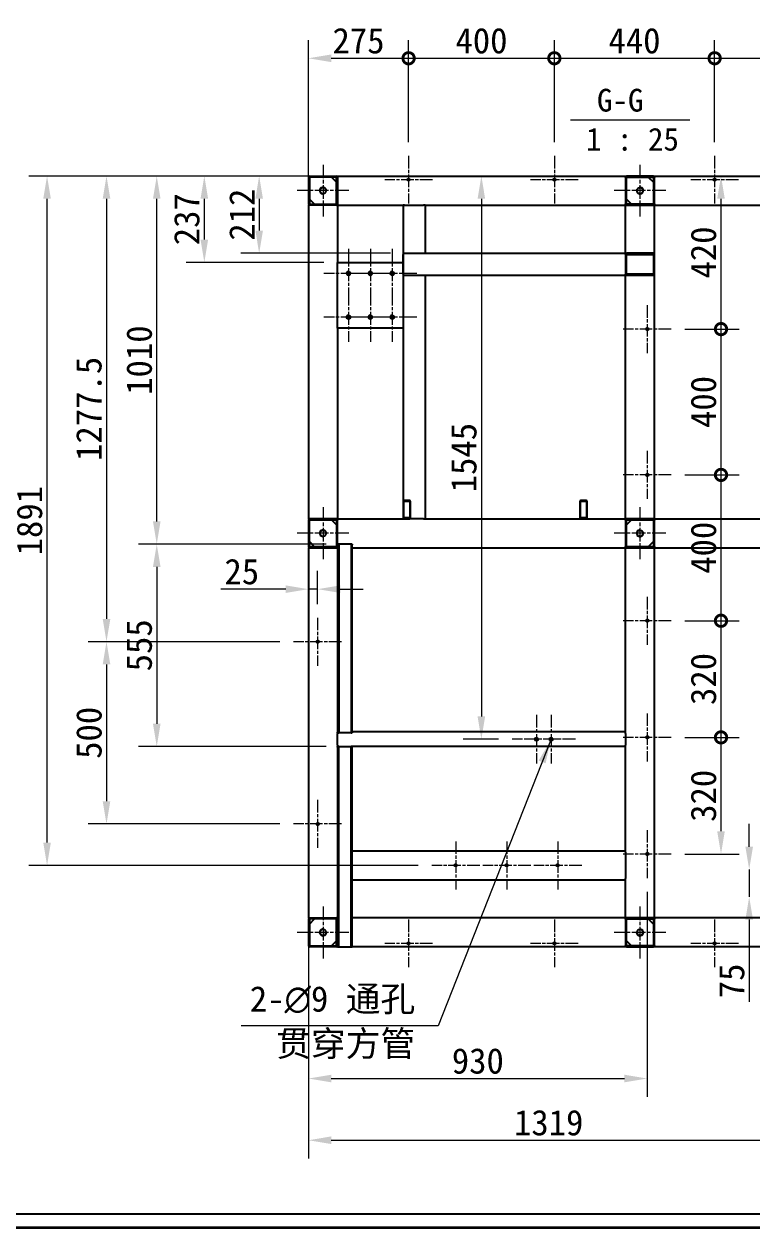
# Model space of a CAD drawing. Header units: millimetres. Extents: x 150 to 14713, y 137 to 10363.
# Drawn here: x 6264 to 8262, y 137 to 3440 of the extents above; entities that cross this region are included whole.
import ezdxf

# ---------------------------------------------------------------- set-up
doc = ezdxf.new("R2010")
doc.units = ezdxf.units.MM
doc.header["$LTSCALE"] = 25
doc.linetypes.add('CHAIN', pattern=[0.3543, 0.2362, -0.0295, 0.0591, -0.0295])
for name, color, linetype, lineweight, true_color in [('中心标记 (ISO)', 1, 'CHAIN', 18, 0xff0000), ('尺寸 (ISO)', 7, 'Continuous', 18, 0x008000), ('符号 (ISO)', 7, 'Continuous', 18, 0x008000)]:
    doc.layers.add(name, color=color, linetype=linetype, lineweight=lineweight, true_color=true_color)
for name, color, linetype, lineweight in [('可见 (ISO)', 7, 'Continuous', 25), ('可见窄的 (ISO)', 7, 'Continuous', 18), ('图框 (ISO)', 7, 'Continuous', 35)]:
    doc.layers.add(name, color=color, linetype=linetype, lineweight=lineweight)
doc.styles.add('HZ_33', font='simfang.ttf')
doc.styles.add('文本样式74', font='SimSun.ttf')
doc.styles.add('最新国标', font='simfang.ttf')
doc.dimstyles.new('默认 (GB)', dxfattribs={"dimscale": 25, "dimtxt": 2.8, "dimasz": 2.5, "dimexe": 2, "dimexo": 1.5, "dimgap": 0.5, "dimtad": 1, "dimtoh": 1, "dimdsep": 46, "dimtxsty": '最新国标', "dimcen": 0.09, "dimdle": 10, "dimclrd": 256, "dimclre": 256, "dimclrt": 256, "dimaunit": 1, "dimadec": 3, "dimazin": 2, "dimtfac": 0.535714, "dimtdec": 3, "dimtmove": 0, "dimatfit": 3, "dimfxl": 0, "dimtolj": 1, "dimlwd": -1, "dimlwe": -1, "dimarcsym": 0})
doc.dimstyles.new('默认 (GB)$7', dxfattribs={"dimscale": 25, "dimtxt": 2.8, "dimasz": 2.5, "dimexe": 2, "dimexo": 1.5, "dimgap": 0.5, "dimtad": 1, "dimtoh": 1, "dimdsep": 46, "dimtxsty": '最新国标', "dimcen": 0.09, "dimdle": 10, "dimclrd": 256, "dimclre": 256, "dimclrt": 256, "dimaunit": 1, "dimadec": 3, "dimazin": 2, "dimtfac": 0.535714, "dimtdec": 3, "dimtmove": 0, "dimatfit": 3, "dimfxl": 0, "dimtolj": 1, "dimlwd": -1, "dimlwe": -1, "dimarcsym": 0})

# ---------------------------------------------------------------- blocks, each defined once
blk = doc.blocks.new('图框 最新国标')
at = {"layer": '图框 (ISO)', "color": 7, "linetype": 'Continuous', "lineweight": 25}
for q in [(6, 7), (18, 7)]:
    blk.add_line((587, 7), q, dxfattribs=at)
at = {"layer": '图框 (ISO)'}
blk.add_line((588.5, 5.5), (6, 5.5), dxfattribs=at)
at = {"layer": '图框 (ISO)', "style": '文本样式74'}
blk.add_attdef('零件代号_001', (44.45, 410.25), '', height=2.5, rotation=180, dxfattribs=at)
blk = doc.blocks.new('*D133')
at = {"layer": 'Defpoints', "color": 0, "transparency": 16777216}
for p in [(7124.7, 3023.2), (6909.5, 2811.2), (7307.7, 2811.2)]:
    blk.add_point(p, dxfattribs=at)
at = {"layer": '尺寸 (ISO)', "color": 116, "true_color": 0x00803f, "transparency": 16777216}
for p, q in [((7087.2, 3023.2), (6859.5, 3023.2)), ((6909.5, 2960.7), (6909.5, 2873.7)), ((7270.2, 2811.2), (6859.5, 2811.2))]:
    blk.add_line(p, q, dxfattribs=at)
for points in [[(6899.1, 2960.7), (6919.9, 2960.7), (6909.5, 3023.2)], [(6899.1, 2873.7), (6919.9, 2873.7), (6909.5, 2811.2)]]:
    blk.add_solid(points, dxfattribs=at)
at = {"layer": '尺寸 (ISO)', "transparency": 16777216, "insert": (6862, 2917.2), "char_height": 70, "attachment_point": 5, "rotation": 90, "style": '最新国标'}
blk.add_mtext('\\A1;212', dxfattribs=at)
blk = doc.blocks.new('*D134')
at = {"layer": 'Defpoints', "color": 0, "transparency": 16777216}
for p in [(7124.7, 3023.2), (6758.9, 2786.2), (7124.7, 2786.2)]:
    blk.add_point(p, dxfattribs=at)
at = {"layer": '尺寸 (ISO)', "color": 116, "true_color": 0x00803f, "transparency": 16777216}
for p, q in [((7087.2, 3023.2), (6708.9, 3023.2)), ((6758.9, 2960.7), (6758.9, 2848.7)), ((7087.2, 2786.2), (6708.9, 2786.2))]:
    blk.add_line(p, q, dxfattribs=at)
for points in [[(6748.5, 2960.7), (6769.3, 2960.7), (6758.9, 3023.2)], [(6748.5, 2848.7), (6769.3, 2848.7), (6758.9, 2786.2)]]:
    blk.add_solid(points, dxfattribs=at)
at = {"layer": '尺寸 (ISO)', "transparency": 16777216, "insert": (6711, 2904.7), "char_height": 70, "attachment_point": 5, "rotation": 90, "style": '最新国标'}
blk.add_mtext('\\A1;237', dxfattribs=at)
blk = doc.blocks.new('*D135')
at = {"layer": 'Defpoints', "color": 0, "transparency": 16777216}
for p in [(6628.3, 3023.2), (7124.7, 3023.2), (7130.7, 2013.2)]:
    blk.add_point(p, dxfattribs=at)
at = {"layer": '尺寸 (ISO)', "color": 116, "true_color": 0x00803f, "transparency": 16777216}
for p, q in [((7087.2, 3023.2), (6578.3, 3023.2)), ((6628.3, 2075.7), (6628.3, 2960.7)), ((7093.2, 2013.2), (6578.3, 2013.2))]:
    blk.add_line(p, q, dxfattribs=at)
for points in [[(6617.9, 2960.7), (6638.7, 2960.7), (6628.3, 3023.2)], [(6617.9, 2075.7), (6638.7, 2075.7), (6628.3, 2013.2)]]:
    blk.add_solid(points, dxfattribs=at)
at = {"layer": '尺寸 (ISO)', "transparency": 16777216, "insert": (6580.4, 2518.2), "char_height": 70, "attachment_point": 5, "rotation": 90, "style": '最新国标'}
blk.add_mtext('\\A1;1010', dxfattribs=at)
blk = doc.blocks.new('*D136')
at = {"layer": 'Defpoints', "color": 0, "transparency": 16777216}
for p in [(7130.7, 2013.2), (6628.3, 1458.2), (7130.7, 1458.2)]:
    blk.add_point(p, dxfattribs=at)
at = {"layer": '尺寸 (ISO)', "color": 116, "true_color": 0x00803f, "transparency": 16777216}
for p, q in [((7093.2, 2013.2), (6578.3, 2013.2)), ((6628.3, 1950.7), (6628.3, 1520.7)), ((7093.2, 1458.2), (6578.3, 1458.2))]:
    blk.add_line(p, q, dxfattribs=at)
for points in [[(6617.9, 1950.7), (6638.7, 1950.7), (6628.3, 2013.2)], [(6617.9, 1520.7), (6638.7, 1520.7), (6628.3, 1458.2)]]:
    blk.add_solid(points, dxfattribs=at)
at = {"layer": '尺寸 (ISO)', "transparency": 16777216, "insert": (6580.4, 1735.7), "char_height": 70, "attachment_point": 5, "rotation": 90, "style": '最新国标'}
blk.add_mtext('\\A1;555', dxfattribs=at)
blk = doc.blocks.new('*D137')
at = {"layer": 'Defpoints', "color": 0, "transparency": 16777216}
for p in [(7124.7, 3023.2), (6490.4, 1745.7), (7003.9, 1745.7)]:
    blk.add_point(p, dxfattribs=at)
at = {"layer": '尺寸 (ISO)', "color": 116, "true_color": 0x00803f, "transparency": 16777216}
for p, q in [((7087.2, 3023.2), (6440.4, 3023.2)), ((6490.4, 2960.7), (6490.4, 1808.2)), ((6966.4, 1745.7), (6440.4, 1745.7))]:
    blk.add_line(p, q, dxfattribs=at)
for points in [[(6480, 2960.7), (6500.9, 2960.7), (6490.4, 3023.2)], [(6480, 1808.2), (6500.9, 1808.2), (6490.4, 1745.7)]]:
    blk.add_solid(points, dxfattribs=at)
at = {"layer": '尺寸 (ISO)', "transparency": 16777216, "insert": (6442.3, 2384.4), "char_height": 70, "attachment_point": 5, "rotation": 90, "style": '最新国标'}
blk.add_mtext('\\A1;1277.5', dxfattribs=at)
blk = doc.blocks.new('*D138')
at = {"layer": 'Defpoints', "color": 0, "transparency": 16777216}
for p in [(7003.9, 1745.7), (6490.4, 1245.7), (7003.9, 1245.7)]:
    blk.add_point(p, dxfattribs=at)
at = {"layer": '尺寸 (ISO)', "color": 116, "true_color": 0x00803f, "transparency": 16777216}
for p, q in [((6966.4, 1745.7), (6440.4, 1745.7)), ((6490.4, 1683.2), (6490.4, 1308.2)), ((6966.4, 1245.7), (6440.4, 1245.7))]:
    blk.add_line(p, q, dxfattribs=at)
for points in [[(6480, 1683.2), (6500.9, 1683.2), (6490.4, 1745.7)], [(6480, 1308.2), (6500.9, 1308.2), (6490.4, 1245.7)]]:
    blk.add_solid(points, dxfattribs=at)
at = {"layer": '尺寸 (ISO)', "transparency": 16777216, "insert": (6442.5, 1495.7), "char_height": 70, "attachment_point": 5, "rotation": 90, "style": '最新国标'}
blk.add_mtext('\\A1;500', dxfattribs=at)
blk = doc.blocks.new('*D139')
at = {"layer": 'Defpoints', "color": 0, "transparency": 16777216}
for p in [(7044.7, 1889.8), (7044.7, 1851), (7069.7, 1811.5)]:
    blk.add_point(p, dxfattribs=at)
at = {"layer": '尺寸 (ISO)', "color": 116, "true_color": 0x00803f, "transparency": 16777216}
for p, q in [((7069.7, 1849), (7069.7, 1939.8)), ((6982.2, 1889.8), (6803.9, 1889.8)), ((7069.7, 1889.8), (7044.7, 1889.8)), ((7132.2, 1889.8), (7194.7, 1889.8))]:
    blk.add_line(p, q, dxfattribs=at)
for points in [[(6982.2, 1900.2), (6982.2, 1879.4), (7044.7, 1889.8)], [(7132.2, 1900.2), (7132.2, 1879.4), (7069.7, 1889.8)]]:
    blk.add_solid(points, dxfattribs=at)
at = {"layer": '尺寸 (ISO)', "transparency": 16777216, "insert": (6861.8, 1937.7), "char_height": 70, "attachment_point": 5, "style": '最新国标'}
blk.add_mtext('\\A1;25', dxfattribs=at)
blk = doc.blocks.new('*D141')
at = {"layer": 'Defpoints', "color": 0, "transparency": 16777216}
for p in [(6327.2, 3023.2), (7124.7, 3023.2), (7383.4, 1132.2)]:
    blk.add_point(p, dxfattribs=at)
at = {"layer": '尺寸 (ISO)', "color": 116, "true_color": 0x00803f, "transparency": 16777216}
for p, q in [((7087.2, 3023.2), (6277.2, 3023.2)), ((6327.2, 1194.7), (6327.2, 2960.7)), ((7345.9, 1132.2), (6277.2, 1132.2))]:
    blk.add_line(p, q, dxfattribs=at)
for points in [[(6316.8, 2960.7), (6337.6, 2960.7), (6327.2, 3023.2)], [(6316.8, 1194.7), (6337.6, 1194.7), (6327.2, 1132.2)]]:
    blk.add_solid(points, dxfattribs=at)
at = {"layer": '尺寸 (ISO)', "transparency": 16777216, "insert": (6279.3, 2077.7), "char_height": 70, "attachment_point": 5, "rotation": 90, "style": '最新国标'}
blk.add_mtext('\\A1;1891', dxfattribs=at)
blk = doc.blocks.new('*D142')
at = {"layer": 'Defpoints', "color": 0, "transparency": 16777216}
for p in [(7519.4, 3023.2), (7519.4, 1478.2), (7603.7, 1478.2)]:
    blk.add_point(p, dxfattribs=at)
at = {"layer": '尺寸 (ISO)', "color": 116, "true_color": 0x00803f, "transparency": 16777216}
for p, q in [((7519.4, 2960.7), (7519.4, 1540.7)), ((7566.2, 1478.2), (7469.4, 1478.2))]:
    blk.add_line(p, q, dxfattribs=at)
for points in [[(7509, 2960.7), (7529.8, 2960.7), (7519.4, 3023.2)], [(7509, 1540.7), (7529.8, 1540.7), (7519.4, 1478.2)]]:
    blk.add_solid(points, dxfattribs=at)
at = {"layer": '尺寸 (ISO)', "transparency": 16777216, "insert": (7471.5, 2250.7), "char_height": 70, "attachment_point": 5, "rotation": 90, "style": '最新国标'}
blk.add_mtext('\\A1;1545', dxfattribs=at)
blk = doc.blocks.new('_DotSmall')
at = {"color": 0, "linetype": 'ByBlock', "const_width": 0.5}
blk.add_lwpolyline([(-0.0625, 0, 1), (0.0625, 0, 1)], format="xyb", close=True, dxfattribs=at)
blk = doc.blocks.new('*D143')
at = {"layer": 'Defpoints', "color": 0, "transparency": 16777216}
for p in [(7994.7, 3023.2), (8177.2, 3023.2), (8040.5, 2603.2)]:
    blk.add_point(p, dxfattribs=at)
at = {"layer": '尺寸 (ISO)', "color": 116, "true_color": 0x00803f, "transparency": 16777216}
for p, q in [((8177.2, 2603.2), (8177.2, 2960.7)), ((8078, 2603.2), (8227.2, 2603.2))]:
    blk.add_line(p, q, dxfattribs=at)
blk.add_solid([(8166.8, 2960.7), (8187.6, 2960.7), (8177.2, 3023.2)], dxfattribs=at)
at = {"layer": '尺寸 (ISO)', "color": 116, "true_color": 0x00803f, "transparency": 16777216, "xscale": 62.5, "yscale": 62.5, "zscale": 62.5, "rotation": 270}
blk.add_blockref('_DotSmall', (8177.2, 2603.2), dxfattribs=at)
at = {"layer": '尺寸 (ISO)', "transparency": 16777216, "insert": (8129.3, 2813.4), "char_height": 70, "attachment_point": 5, "rotation": 90, "style": '最新国标'}
blk.add_mtext('\\A1;420', dxfattribs=at)
blk = doc.blocks.new('*D144')
at = {"layer": 'Defpoints', "color": 0, "transparency": 16777216}
for p in [(8040.5, 1483.2), (8177.2, 1483.2), (8040.5, 1163.2)]:
    blk.add_point(p, dxfattribs=at)
at = {"layer": '尺寸 (ISO)', "color": 116, "true_color": 0x00803f, "transparency": 16777216}
for p, q in [((8078, 1483.2), (8227.2, 1483.2)), ((8177.2, 1225.7), (8177.2, 1483.2)), ((8078, 1163.2), (8227.2, 1163.2))]:
    blk.add_line(p, q, dxfattribs=at)
blk.add_solid([(8166.8, 1225.7), (8187.6, 1225.7), (8177.2, 1163.2)], dxfattribs=at)
at = {"layer": '尺寸 (ISO)', "color": 116, "true_color": 0x00803f, "transparency": 16777216, "xscale": 62.5, "yscale": 62.5, "zscale": 62.5, "rotation": 90}
blk.add_blockref('_DotSmall', (8177.2, 1483.2), dxfattribs=at)
at = {"layer": '尺寸 (ISO)', "transparency": 16777216, "insert": (8129.3, 1322.9), "char_height": 70, "attachment_point": 5, "rotation": 90, "style": '最新国标'}
blk.add_mtext('\\A1;320', dxfattribs=at)
blk = doc.blocks.new('*D145')
at = {"layer": 'Defpoints', "color": 0, "transparency": 16777216}
for p in [(8040.5, 2603.2), (8177.2, 2603.2), (8040.5, 2203.2)]:
    blk.add_point(p, dxfattribs=at)
at = {"layer": '尺寸 (ISO)', "color": 116, "true_color": 0x00803f, "transparency": 16777216}
for p, q in [((8078, 2603.2), (8227.2, 2603.2)), ((8177.2, 2203.2), (8177.2, 2603.2)), ((8078, 2203.2), (8227.2, 2203.2))]:
    blk.add_line(p, q, dxfattribs=at)
at = {"layer": '尺寸 (ISO)', "color": 116, "true_color": 0x00803f, "transparency": 16777216, "xscale": 62.5, "yscale": 62.5, "zscale": 62.5}
for p, rotation in [((8177.2, 2603.2), 90), ((8177.2, 2203.2), 270)]:
    blk.add_blockref('_DotSmall', p, dxfattribs=dict(at, rotation=rotation))
at = {"layer": '尺寸 (ISO)', "transparency": 16777216, "insert": (8129.3, 2403.4), "char_height": 70, "attachment_point": 5, "rotation": 90, "style": '最新国标'}
blk.add_mtext('\\A1;400', dxfattribs=at)
blk = doc.blocks.new('*D146')
at = {"layer": 'Defpoints', "color": 0, "transparency": 16777216}
for p in [(8040.5, 2203.2), (8177.2, 2203.2), (8040.5, 1803.2)]:
    blk.add_point(p, dxfattribs=at)
at = {"layer": '尺寸 (ISO)', "color": 116, "true_color": 0x00803f, "transparency": 16777216}
for p, q in [((8078, 2203.2), (8227.2, 2203.2)), ((8177.2, 1803.2), (8177.2, 2203.2)), ((8078, 1803.2), (8227.2, 1803.2))]:
    blk.add_line(p, q, dxfattribs=at)
at = {"layer": '尺寸 (ISO)', "color": 116, "true_color": 0x00803f, "transparency": 16777216, "xscale": 62.5, "yscale": 62.5, "zscale": 62.5}
for p, rotation in [((8177.2, 2203.2), 90), ((8177.2, 1803.2), 270)]:
    blk.add_blockref('_DotSmall', p, dxfattribs=dict(at, rotation=rotation))
at = {"layer": '尺寸 (ISO)', "transparency": 16777216, "insert": (8129.3, 2003.4), "char_height": 70, "attachment_point": 5, "rotation": 90, "style": '最新国标'}
blk.add_mtext('\\A1;400', dxfattribs=at)
blk = doc.blocks.new('*D147')
at = {"layer": 'Defpoints', "color": 0, "transparency": 16777216}
for p in [(8040.5, 1803.2), (8177.2, 1803.2), (8040.5, 1483.2)]:
    blk.add_point(p, dxfattribs=at)
at = {"layer": '尺寸 (ISO)', "color": 116, "true_color": 0x00803f, "transparency": 16777216}
for p, q in [((8078, 1803.2), (8227.2, 1803.2)), ((8177.2, 1483.2), (8177.2, 1803.2)), ((8078, 1483.2), (8227.2, 1483.2))]:
    blk.add_line(p, q, dxfattribs=at)
at = {"layer": '尺寸 (ISO)', "color": 116, "true_color": 0x00803f, "transparency": 16777216, "xscale": 62.5, "yscale": 62.5, "zscale": 62.5}
for p, rotation in [((8177.2, 1803.2), 90), ((8177.2, 1483.2), 270)]:
    blk.add_blockref('_DotSmall', p, dxfattribs=dict(at, rotation=rotation))
at = {"layer": '尺寸 (ISO)', "transparency": 16777216, "insert": (8129.3, 1643.4), "char_height": 70, "attachment_point": 5, "rotation": 90, "style": '最新国标'}
blk.add_mtext('\\A1;320', dxfattribs=at)
blk = doc.blocks.new('*D155')
at = {"layer": 'Defpoints', "color": 0, "transparency": 16777216}
for p in [(7974.7, 1097.3), (7044.7, 988.2), (7974.7, 547.3)]:
    blk.add_point(p, dxfattribs=at)
at = {"layer": '尺寸 (ISO)', "color": 116, "true_color": 0x00803f, "transparency": 16777216}
for p, q in [((7974.7, 1059.8), (7974.7, 497.3)), ((7044.7, 950.7), (7044.7, 497.3)), ((7107.2, 547.3), (7912.2, 547.3))]:
    blk.add_line(p, q, dxfattribs=at)
for points in [[(7107.2, 557.8), (7107.2, 536.9), (7044.7, 547.3)], [(7912.2, 557.8), (7912.2, 536.9), (7974.7, 547.3)]]:
    blk.add_solid(points, dxfattribs=at)
at = {"layer": '尺寸 (ISO)', "transparency": 16777216, "insert": (7509.7, 595.2), "char_height": 70, "attachment_point": 5, "style": '最新国标'}
blk.add_mtext('\\A1;930', dxfattribs=at)
blk = doc.blocks.new('*D157')
at = {"layer": 'Defpoints', "color": 0, "transparency": 16777216}
for p in [(7319.7, 3346.2), (7319.7, 3078.4), (7044.7, 2943.2)]:
    blk.add_point(p, dxfattribs=at)
at = {"layer": '尺寸 (ISO)', "color": 116, "true_color": 0x00803f, "transparency": 16777216}
for p, q in [((7044.7, 2980.7), (7044.7, 3396.2)), ((7319.7, 3115.9), (7319.7, 3396.2)), ((7107.2, 3346.2), (7319.7, 3346.2))]:
    blk.add_line(p, q, dxfattribs=at)
blk.add_solid([(7107.2, 3356.6), (7107.2, 3335.8), (7044.7, 3346.2)], dxfattribs=at)
at = {"layer": '尺寸 (ISO)', "color": 116, "true_color": 0x00803f, "transparency": 16777216, "xscale": 62.5, "yscale": 62.5, "zscale": 62.5}
blk.add_blockref('_DotSmall', (7319.7, 3346.2), dxfattribs=at)
at = {"layer": '尺寸 (ISO)', "transparency": 16777216, "insert": (7182.2, 3394.1), "char_height": 70, "attachment_point": 5, "style": '最新国标'}
blk.add_mtext('\\A1;275', dxfattribs=at)
blk = doc.blocks.new('*D158')
at = {"layer": 'Defpoints', "color": 0, "transparency": 16777216}
for p in [(7719.7, 3346.2), (7319.7, 3078.4), (7719.7, 3078.4)]:
    blk.add_point(p, dxfattribs=at)
at = {"layer": '尺寸 (ISO)', "color": 116, "true_color": 0x00803f, "transparency": 16777216}
for p, q in [((7319.7, 3115.9), (7319.7, 3396.2)), ((7719.7, 3115.9), (7719.7, 3396.2)), ((7319.7, 3346.2), (7719.7, 3346.2))]:
    blk.add_line(p, q, dxfattribs=at)
at = {"layer": '尺寸 (ISO)', "color": 116, "true_color": 0x00803f, "transparency": 16777216, "xscale": 62.5, "yscale": 62.5, "zscale": 62.5, "rotation": 180}
blk.add_blockref('_DotSmall', (7319.7, 3346.2), dxfattribs=at)
at = {"layer": '尺寸 (ISO)', "color": 116, "true_color": 0x00803f, "transparency": 16777216, "xscale": 62.5, "yscale": 62.5, "zscale": 62.5}
blk.add_blockref('_DotSmall', (7719.7, 3346.2), dxfattribs=at)
at = {"layer": '尺寸 (ISO)', "transparency": 16777216, "insert": (7519.7, 3394.1), "char_height": 70, "attachment_point": 5, "style": '最新国标'}
blk.add_mtext('\\A1;400', dxfattribs=at)
blk = doc.blocks.new('*D159')
at = {"layer": 'Defpoints', "color": 0, "transparency": 16777216}
for p in [(8159.7, 3346.2), (7719.7, 3078.4), (8159.7, 3078.4)]:
    blk.add_point(p, dxfattribs=at)
at = {"layer": '尺寸 (ISO)', "color": 116, "true_color": 0x00803f, "transparency": 16777216}
for p, q in [((7719.7, 3115.9), (7719.7, 3396.2)), ((8159.7, 3115.9), (8159.7, 3396.2)), ((7719.7, 3346.2), (8159.7, 3346.2))]:
    blk.add_line(p, q, dxfattribs=at)
at = {"layer": '尺寸 (ISO)', "color": 116, "true_color": 0x00803f, "transparency": 16777216, "xscale": 62.5, "yscale": 62.5, "zscale": 62.5, "rotation": 180}
blk.add_blockref('_DotSmall', (7719.7, 3346.2), dxfattribs=at)
at = {"layer": '尺寸 (ISO)', "color": 116, "true_color": 0x00803f, "transparency": 16777216, "xscale": 62.5, "yscale": 62.5, "zscale": 62.5}
blk.add_blockref('_DotSmall', (8159.7, 3346.2), dxfattribs=at)
at = {"layer": '尺寸 (ISO)', "transparency": 16777216, "insert": (7939.7, 3394.1), "char_height": 70, "attachment_point": 5, "style": '最新国标'}
blk.add_mtext('\\A1;440', dxfattribs=at)
blk = doc.blocks.new('*D160')
at = {"layer": 'Defpoints', "color": 0, "transparency": 16777216}
for p in [(8659.7, 3346.2), (8159.7, 3078.4), (8659.7, 3078.4)]:
    blk.add_point(p, dxfattribs=at)
at = {"layer": '尺寸 (ISO)', "color": 116, "true_color": 0x00803f, "transparency": 16777216}
for p, q in [((8159.7, 3115.9), (8159.7, 3396.2)), ((8659.7, 3115.9), (8659.7, 3396.2)), ((8159.7, 3346.2), (8597.2, 3346.2))]:
    blk.add_line(p, q, dxfattribs=at)
blk.add_solid([(8597.2, 3356.6), (8597.2, 3335.8), (8659.7, 3346.2)], dxfattribs=at)
at = {"layer": '尺寸 (ISO)', "color": 116, "true_color": 0x00803f, "transparency": 16777216, "xscale": 62.5, "yscale": 62.5, "zscale": 62.5, "rotation": 180}
blk.add_blockref('_DotSmall', (8159.7, 3346.2), dxfattribs=at)
at = {"layer": '尺寸 (ISO)', "transparency": 16777216, "insert": (8409.7, 3394.1), "char_height": 70, "attachment_point": 5, "style": '最新国标'}
blk.add_mtext('\\A1;500', dxfattribs=at)
blk = doc.blocks.new('*D161')
at = {"layer": 'Defpoints', "color": 0, "transparency": 16777216}
for p in [(7044.7, 988.2), (8363.7, 979), (8363.7, 378)]:
    blk.add_point(p, dxfattribs=at)
at = {"layer": '尺寸 (ISO)', "color": 116, "true_color": 0x00803f, "transparency": 16777216}
for p, q in [((7044.7, 950.7), (7044.7, 328)), ((8363.7, 941.5), (8363.7, 328)), ((7107.2, 378), (8301.2, 378))]:
    blk.add_line(p, q, dxfattribs=at)
for points in [[(7107.2, 388.5), (7107.2, 367.6), (7044.7, 378)], [(8301.2, 388.5), (8301.2, 367.6), (8363.7, 378)]]:
    blk.add_solid(points, dxfattribs=at)
at = {"layer": '尺寸 (ISO)', "transparency": 16777216, "insert": (7704.2, 425.9), "char_height": 70, "attachment_point": 5, "style": '最新国标'}
blk.add_mtext('\\A1;1319', dxfattribs=at)
blk = doc.blocks.new('*D176')
at = {"layer": 'Defpoints', "color": 0, "transparency": 16777216}
for p in [(8363.7, 1120.7), (8254.6, 1045.7), (8363.7, 1045.7)]:
    blk.add_point(p, dxfattribs=at)
at = {"layer": '尺寸 (ISO)', "color": 116, "true_color": 0x00803f, "transparency": 16777216}
for p, q in [((8254.6, 1183.2), (8254.6, 1245.7)), ((8254.6, 1120.7), (8254.6, 1045.7)), ((8254.6, 983.2), (8254.6, 757.8))]:
    blk.add_line(p, q, dxfattribs=at)
for points in [[(8244.2, 1183.2), (8265, 1183.2), (8254.6, 1120.7)], [(8244.2, 983.2), (8265, 983.2), (8254.6, 1045.7)]]:
    blk.add_solid(points, dxfattribs=at)
at = {"layer": '尺寸 (ISO)', "transparency": 16777216, "insert": (8206.7, 815.1), "char_height": 70, "attachment_point": 5, "rotation": 90, "style": '最新国标'}
blk.add_mtext('\\A1;75', dxfattribs=at)

msp = doc.modelspace()

# ---------------------------------------------------------------- linework, layer by layer
at = {"layer": '中心标记 (ISO)', "ltscale": 5.800403}
for p, q in [((7319.686, 3078.418), (7319.686, 2947.918)), ((7719.686, 3078.418), (7719.686, 2947.918)), ((8159.686, 3078.418), (8159.686, 2947.918)), ((7384.936, 3013.168), (7254.436, 3013.168)), ((7784.936, 3013.168), (7654.436, 3013.168)), ((8224.936, 3013.168), (8094.436, 3013.168)), ((7319.686, 983.418), (7319.686, 852.918)), ((7719.686, 983.418), (7719.686, 852.918)), ((8159.686, 983.418), (8159.686, 852.918)), ((7384.936, 918.168), (7254.436, 918.168)), ((7784.936, 918.168), (7654.436, 918.168)), ((8224.936, 918.168), (8094.436, 918.168))]:
    msp.add_line(p, q, dxfattribs=at)
at = {"layer": '中心标记 (ISO)', "ltscale": 6.324626}
for p, q in [((7084.686, 3054.315), (7084.686, 2912.021)), ((7954.686, 3054.315), (7954.686, 2912.021)), ((7155.833, 2983.168), (7013.539, 2983.168)), ((8025.833, 2983.168), (7883.539, 2983.168)), ((7084.686, 2114.315), (7084.686, 1972.021)), ((7954.686, 2114.315), (7954.686, 1972.021)), ((7155.833, 2043.168), (7013.539, 2043.168)), ((8025.833, 2043.168), (7883.539, 2043.168)), ((7084.686, 1019.315), (7084.686, 877.021)), ((7954.686, 1019.315), (7954.686, 877.021)), ((7155.833, 948.168), (7013.539, 948.168)), ((8025.833, 948.168), (7883.539, 948.168))]:
    msp.add_line(p, q, dxfattribs=at)
at = {"layer": '中心标记 (ISO)', "ltscale": 6.005132}
for p, q in [((7154.686, 2823.721), (7154.686, 2688.615)), ((7214.686, 2823.721), (7214.686, 2688.615)), ((7274.686, 2823.721), (7274.686, 2688.615)), ((7222.239, 2756.168), (7087.133, 2756.168)), ((7282.239, 2756.168), (7147.133, 2756.168)), ((7342.239, 2756.168), (7207.133, 2756.168)), ((7154.686, 2703.721), (7154.686, 2568.615)), ((7214.686, 2703.721), (7214.686, 2568.615)), ((7274.686, 2703.721), (7274.686, 2568.615)), ((7222.239, 2636.168), (7087.133, 2636.168)), ((7282.239, 2636.168), (7147.133, 2636.168)), ((7342.239, 2636.168), (7207.133, 2636.168))]:
    msp.add_line(p, q, dxfattribs=at)
at = {"layer": '中心标记 (ISO)', "ltscale": 5.851385}
for p, q in [((7974.686, 2668.992), (7974.686, 2537.345)), ((8040.51, 2603.168), (7908.863, 2603.168)), ((7974.686, 2268.992), (7974.686, 2137.345)), ((8040.51, 2203.168), (7908.863, 2203.168)), ((7974.686, 1868.992), (7974.686, 1737.345)), ((7069.686, 1811.492), (7069.686, 1679.845)), ((8040.51, 1803.168), (7908.863, 1803.168)), ((7135.51, 1745.668), (7003.863, 1745.668)), ((7974.686, 1548.992), (7974.686, 1417.345)), ((8040.51, 1483.168), (7908.863, 1483.168)), ((7069.686, 1311.492), (7069.686, 1179.845)), ((7135.51, 1245.668), (7003.863, 1245.668)), ((7974.686, 1228.992), (7974.686, 1097.345)), ((7449.186, 1197.992), (7449.186, 1066.345)), ((7589.186, 1197.992), (7589.186, 1066.345)), ((7729.186, 1197.992), (7729.186, 1066.345)), ((8040.51, 1163.168), (7908.863, 1163.168)), ((7515.01, 1132.168), (7383.363, 1132.168)), ((7655.01, 1132.168), (7523.363, 1132.168)), ((7795.01, 1132.168), (7663.363, 1132.168))]:
    msp.add_line(p, q, dxfattribs=at)
at = {"layer": '中心标记 (ISO)', "ltscale": 5.955972}
for p, q in [((7670.686, 1545.168), (7670.686, 1411.168)), ((7710.686, 1545.168), (7710.686, 1411.168)), ((7737.686, 1478.168), (7603.686, 1478.168)), ((7777.686, 1478.168), (7643.686, 1478.168))]:
    msp.add_line(p, q, dxfattribs=at)
at = {"layer": '可见 (ISO)'}
for p, q in [((7044.686, 3019.168), (7044.686, 2947.168)), ((7047.686, 3019.168), (7047.686, 2947.168)), ((7048.686, 3023.168), (7120.686, 3023.168)), ((7120.686, 3020.168), (7048.686, 3020.168)), ((7107.686, 3020.168), (7121.686, 3006.168)), ((7121.686, 2947.168), (7121.686, 3019.168)), ((7124.686, 3023.168), (7124.686, 3019.168)), ((7124.686, 3023.168), (7914.686, 3023.168)), ((7124.686, 3019.168), (7124.686, 2947.168)), ((7914.686, 3019.168), (7914.686, 3023.168)), ((7914.686, 3019.168), (7914.686, 2947.168)), ((7917.686, 2947.168), (7917.686, 3019.168)), ((7990.686, 3023.168), (7918.686, 3023.168)), ((7918.686, 3020.168), (7990.686, 3020.168)), ((7977.686, 3020.168), (7991.686, 3006.168)), ((7991.686, 3019.168), (7991.686, 2947.168)), ((7994.686, 3023.168), (7994.686, 3019.168)), ((7994.686, 3023.168), (8824.686, 3023.168)), ((7994.686, 2947.168), (7994.686, 3019.168)), ((7048.686, 2943.168), (7044.686, 2943.168)), ((7044.686, 2943.168), (7044.686, 2083.168)), ((7061.686, 2946.168), (7047.686, 2960.168)), ((7048.686, 2946.168), (7120.686, 2946.168)), ((7120.686, 2943.168), (7048.686, 2943.168)), ((7124.686, 2943.168), (7120.686, 2943.168)), ((7124.686, 2947.168), (7124.686, 2943.168)), ((7124.686, 2943.168), (7304.686, 2943.168)), ((7124.686, 2943.168), (7124.686, 2786.168)), ((7308.686, 2943.168), (7304.686, 2943.168)), ((7304.686, 2943.168), (7304.686, 2808.168)), ((7308.686, 2943.168), (7360.686, 2943.168)), ((7364.686, 2943.168), (7360.686, 2943.168)), ((7364.686, 2943.168), (7364.686, 2811.168)), ((7364.686, 2943.168), (7914.686, 2943.168)), ((7914.686, 2943.168), (7914.686, 2947.168)), ((7918.686, 2943.168), (7914.686, 2943.168)), ((7914.686, 2811.168), (7914.686, 2943.168)), ((7931.686, 2946.168), (7917.686, 2960.168)), ((7990.686, 2946.168), (7918.686, 2946.168)), ((7918.686, 2943.168), (7990.686, 2943.168)), ((7994.686, 2943.168), (7990.686, 2943.168)), ((7994.686, 2947.168), (7994.686, 2943.168)), ((7994.686, 2943.168), (8333.686, 2943.168)), ((7994.686, 2807.168), (7994.686, 2943.168)), ((7304.686, 2808.168), (7304.686, 2754.168)), ((7304.686, 2754.168), (7304.686, 2808.168)), ((7307.686, 2811.168), (7914.686, 2811.168)), ((7914.686, 2808.168), (7914.686, 2811.168)), ((7914.686, 2808.168), (7914.686, 2807.168)), ((7914.686, 2807.168), (7914.686, 2755.168)), ((7917.686, 2755.168), (7917.686, 2807.168)), ((7990.686, 2811.168), (7918.686, 2811.168)), ((7918.686, 2808.168), (7990.686, 2808.168)), ((7991.686, 2807.168), (7991.686, 2755.168)), ((7994.686, 2755.168), (7994.686, 2807.168)), ((7124.686, 2786.168), (7304.686, 2786.168)), ((7124.686, 2606.168), (7124.686, 2786.168)), ((7304.686, 2754.168), (7304.686, 2606.168)), ((7307.686, 2751.168), (7914.686, 2751.168)), ((7364.686, 2751.168), (7364.686, 2083.168)), ((7914.686, 2755.168), (7914.686, 2754.168)), ((7914.686, 2751.168), (7914.686, 2754.168)), ((7914.686, 2083.168), (7914.686, 2751.168)), ((7990.686, 2754.168), (7918.686, 2754.168)), ((7918.686, 2751.168), (7990.686, 2751.168)), ((7994.686, 2083.168), (7994.686, 2755.168)), ((7304.686, 2606.168), (7124.686, 2606.168)), ((7124.686, 2606.168), (7124.686, 2083.168)), ((7304.686, 2606.168), (7304.686, 2130.168)), ((7304.686, 2130.168), (7304.686, 2086.168)), ((7306.686, 2086.168), (7306.686, 2130.168)), ((7321.686, 2133.168), (7307.686, 2133.168)), ((7307.686, 2131.168), (7321.686, 2131.168)), ((7322.686, 2130.168), (7322.686, 2086.168)), ((7324.686, 2086.168), (7324.686, 2130.168)), ((7789.686, 2130.168), (7789.686, 2086.168)), ((7791.686, 2086.168), (7791.686, 2130.168)), ((7806.686, 2133.168), (7792.686, 2133.168)), ((7792.686, 2131.168), (7806.686, 2131.168)), ((7807.686, 2130.168), (7807.686, 2086.168)), ((7809.686, 2086.168), (7809.686, 2130.168)), ((7044.686, 2083.168), (7048.686, 2083.168)), ((7120.686, 2083.168), (7048.686, 2083.168)), ((7120.686, 2083.168), (7124.686, 2083.168)), ((7124.686, 2083.168), (7124.686, 2079.168)), ((7124.686, 2083.168), (7304.686, 2083.168)), ((7304.686, 2086.168), (7304.686, 2083.168)), ((7304.686, 2083.168), (7307.686, 2083.168)), ((7321.686, 2085.168), (7307.686, 2085.168)), ((7307.686, 2083.168), (7321.686, 2083.168)), ((7360.686, 2083.168), (7321.686, 2083.168)), ((7360.686, 2083.168), (7364.686, 2083.168)), ((7364.686, 2083.168), (7792.686, 2083.168)), ((7806.686, 2085.168), (7792.686, 2085.168)), ((7792.686, 2083.168), (7806.686, 2083.168)), ((7806.686, 2083.168), (7914.686, 2083.168)), ((7914.686, 2079.168), (7914.686, 2083.168)), ((7914.686, 2083.168), (7918.686, 2083.168)), ((7990.686, 2083.168), (7918.686, 2083.168)), ((7990.686, 2083.168), (7994.686, 2083.168)), ((7994.686, 2083.168), (7994.686, 2079.168)), ((7994.686, 2083.168), (8333.686, 2083.168)), ((7044.686, 2079.168), (7044.686, 2007.168)), ((7047.686, 2007.168), (7047.686, 2079.168)), ((7048.686, 2080.168), (7120.686, 2080.168)), ((7107.686, 2080.168), (7121.686, 2066.168)), ((7121.686, 2079.168), (7121.686, 2007.168)), ((7124.686, 2007.168), (7124.686, 2079.168)), ((7914.686, 2079.168), (7914.686, 2007.168)), ((7917.686, 2066.168), (7931.686, 2080.168)), ((7917.686, 2007.168), (7917.686, 2079.168)), ((7918.686, 2080.168), (7990.686, 2080.168)), ((7991.686, 2079.168), (7991.686, 2007.168)), ((7994.686, 2007.168), (7994.686, 2079.168)), ((7061.686, 2006.168), (7047.686, 2020.168)), ((7991.686, 2020.168), (7977.686, 2006.168)), ((7048.686, 2003.168), (7044.686, 2003.168)), ((7044.686, 2003.168), (7044.686, 988.168)), ((7120.686, 2006.168), (7048.686, 2006.168)), ((7048.686, 2003.168), (7120.686, 2003.168)), ((7124.686, 2003.168), (7120.686, 2003.168)), ((7127.686, 2013.168), (7124.686, 2013.168)), ((7124.686, 2007.168), (7124.686, 1497.668)), ((7127.686, 2013.168), (7127.686, 2011.168)), ((7130.686, 2013.168), (7127.686, 2013.168)), ((7127.686, 2011.168), (7127.686, 1497.668)), ((7158.686, 2013.168), (7130.686, 2013.168)), ((7161.686, 2013.168), (7158.686, 2013.168)), ((7164.686, 2013.168), (7161.686, 2013.168)), ((7161.686, 2011.168), (7161.686, 2013.168)), ((7161.686, 2011.168), (7161.686, 1497.668)), ((7164.686, 2013.168), (7164.686, 2011.168)), ((7164.686, 1497.668), (7164.686, 2011.168)), ((7164.686, 2003.168), (7914.686, 2003.168)), ((7914.686, 2003.168), (7914.686, 2007.168)), ((7918.686, 2003.168), (7914.686, 2003.168)), ((7914.686, 1498.168), (7914.686, 2003.168)), ((7990.686, 2006.168), (7918.686, 2006.168)), ((7918.686, 2003.168), (7990.686, 2003.168)), ((7994.686, 2003.168), (7990.686, 2003.168)), ((7994.686, 2007.168), (7994.686, 2003.168)), ((7994.686, 988.168), (7994.686, 2003.168)), ((7994.686, 2003.168), (8333.686, 2003.168)), ((7124.686, 1495.668), (7124.686, 1497.668)), ((7124.686, 1495.668), (7127.686, 1495.668)), ((7124.686, 1495.668), (7124.686, 1494.168)), ((7124.686, 1462.168), (7124.686, 1494.168)), ((7127.686, 1497.668), (7127.686, 1495.668)), ((7130.686, 1495.668), (7127.686, 1495.668)), ((7158.686, 1495.668), (7130.686, 1495.668)), ((7161.686, 1495.668), (7158.686, 1495.668)), ((7161.686, 1495.668), (7161.686, 1497.668)), ((7161.686, 1495.668), (7164.686, 1495.668)), ((7914.686, 1498.168), (7164.686, 1498.168)), ((7164.686, 1497.668), (7164.686, 1495.668)), ((7914.686, 1494.168), (7914.686, 1498.168)), ((7914.686, 1494.168), (7914.686, 1462.168)), ((7124.686, 1462.168), (7124.686, 1458.168)), ((7124.686, 1456.168), (7124.686, 1458.168)), ((7127.686, 1458.168), (7124.686, 1458.168)), ((7124.686, 1456.168), (7124.686, 984.168)), ((7127.686, 1458.168), (7127.686, 1456.168)), ((7127.686, 1458.168), (7130.686, 1458.168)), ((7127.686, 910.168), (7127.686, 1456.168)), ((7130.686, 1458.168), (7158.686, 1458.168)), ((7158.686, 1458.168), (7161.686, 1458.168)), ((7164.686, 1458.168), (7161.686, 1458.168)), ((7161.686, 1456.168), (7161.686, 1458.168)), ((7161.686, 910.168), (7161.686, 1456.168)), ((7164.686, 1458.168), (7164.686, 1456.168)), ((7914.686, 1458.168), (7164.686, 1458.168)), ((7164.686, 910.168), (7164.686, 1456.168)), ((7914.686, 1458.168), (7914.686, 1462.168)), ((7914.686, 1172.168), (7914.686, 1458.168)), ((7164.686, 1172.168), (7914.686, 1172.168)), ((7914.686, 1168.168), (7914.686, 1172.168)), ((7914.686, 1168.168), (7914.686, 1096.168)), ((7164.686, 1092.168), (7914.686, 1092.168)), ((7914.686, 1092.168), (7914.686, 1096.168)), ((7914.686, 988.168), (7914.686, 1092.168)), ((7044.686, 988.168), (7048.686, 988.168)), ((7044.686, 984.168), (7044.686, 912.168)), ((7047.686, 971.168), (7061.686, 985.168)), ((7047.686, 984.168), (7047.686, 912.168)), ((7048.686, 988.168), (7120.686, 988.168)), ((7120.686, 985.168), (7048.686, 985.168)), ((7120.686, 988.168), (7124.686, 988.168)), ((7121.686, 912.168), (7121.686, 984.168)), ((7124.686, 984.168), (7124.686, 912.168)), ((7914.686, 988.168), (7164.686, 988.168)), ((7914.686, 988.168), (7918.686, 988.168)), ((7914.686, 984.168), (7914.686, 988.168)), ((7914.686, 984.168), (7914.686, 912.168)), ((7917.686, 912.168), (7917.686, 984.168)), ((7990.686, 988.168), (7918.686, 988.168)), ((7918.686, 985.168), (7990.686, 985.168)), ((7977.686, 985.168), (7991.686, 971.168)), ((7990.686, 988.168), (7994.686, 988.168)), ((7991.686, 984.168), (7991.686, 912.168)), ((8333.686, 988.168), (7994.686, 988.168)), ((7994.686, 988.168), (7994.686, 984.168)), ((7994.686, 912.168), (7994.686, 984.168)), ((7121.686, 925.168), (7107.686, 911.168)), ((7931.686, 911.168), (7917.686, 925.168)), ((7048.686, 911.168), (7120.686, 911.168)), ((7120.686, 908.168), (7048.686, 908.168)), ((7124.686, 912.168), (7124.686, 910.168)), ((7124.686, 908.168), (7124.686, 910.168)), ((7124.686, 908.168), (7127.686, 908.168)), ((7127.686, 910.168), (7127.686, 908.168)), ((7127.686, 908.168), (7130.686, 908.168)), ((7130.686, 908.168), (7158.686, 908.168)), ((7158.686, 908.168), (7161.686, 908.168)), ((7161.686, 908.168), (7161.686, 910.168)), ((7161.686, 908.168), (7164.686, 908.168)), ((7164.686, 910.168), (7164.686, 908.168)), ((7914.686, 908.168), (7164.686, 908.168)), ((7914.686, 908.168), (7914.686, 912.168)), ((7990.686, 911.168), (7918.686, 911.168)), ((7918.686, 908.168), (7990.686, 908.168)), ((7994.686, 912.168), (7994.686, 908.168)), ((8824.686, 908.168), (7994.686, 908.168))]:
    msp.add_line(p, q, dxfattribs=at)
for centre, radius in [((7319.686, 3013.168), 2.75), ((7719.686, 3013.168), 2.75), ((8159.686, 3013.168), 2.75), ((7084.686, 2983.168), 8.647), ((7954.686, 2983.168), 8.647), ((7154.686, 2756.168), 5.053), ((7214.686, 2756.168), 5.053), ((7274.686, 2756.168), 5.053), ((7154.686, 2636.168), 5.053), ((7214.686, 2636.168), 5.053), ((7274.686, 2636.168), 5.053), ((7974.686, 2603.168), 3.324), ((7974.686, 2203.168), 3.324), ((7084.686, 2043.168), 8.647), ((7954.686, 2043.168), 8.647), ((7974.686, 1803.168), 3.324), ((7069.686, 1745.668), 3.324), ((7974.686, 1483.168), 3.324), ((7670.686, 1478.168), 4.5), ((7710.686, 1478.168), 4.5), ((7069.686, 1245.668), 3.324), ((7974.686, 1163.168), 3.324), ((7449.186, 1132.168), 3.324), ((7589.186, 1132.168), 3.324), ((7729.186, 1132.168), 3.324), ((7084.686, 948.168), 8.647), ((7954.686, 948.168), 8.647), ((7319.686, 918.168), 2.75), ((7719.686, 918.168), 2.75), ((8159.686, 918.168), 2.75)]:
    msp.add_circle(centre, radius, dxfattribs=at)
for centre, radius, start, end in [((7048.686, 3019.168), 4, 90, 180), ((7048.686, 3019.168), 1, 90, 180), ((7120.686, 3019.168), 4, 0, 90), ((7120.686, 3019.168), 1, 0, 90), ((7918.686, 3019.168), 4, 90, 180), ((7918.686, 3019.168), 1, 90, 180), ((7990.686, 3019.168), 4, 0, 90), ((7990.686, 3019.168), 1, 0, 90), ((7048.686, 2947.168), 4, 180, 270), ((7048.686, 2947.168), 1, 180, 270), ((7120.686, 2947.168), 4, 270, 0), ((7120.686, 2947.168), 1, 270, 0), ((7918.686, 2947.168), 4, 180, 270), ((7918.686, 2947.168), 1, 180, 270), ((7990.686, 2947.168), 1, 270, 0), ((7990.686, 2947.168), 4, 270, 0), ((7307.686, 2808.168), 3, 90, 180), ((7307.686, 2808.168), 3, 90, 180), ((7918.686, 2807.168), 4, 90, 180), ((7918.686, 2807.168), 1, 90, 180), ((7990.686, 2807.168), 4, 0, 90), ((7990.686, 2807.168), 1, 0, 90), ((7307.686, 2754.168), 3, 180, 270), ((7307.686, 2754.168), 3, 180, 270), ((7918.686, 2755.168), 4, 180, 270), ((7918.686, 2755.168), 1, 180, 270), ((7990.686, 2755.168), 1, 270, 0), ((7990.686, 2755.168), 4, 270, 0), ((7307.686, 2130.168), 3, 90, 180), ((7307.686, 2130.168), 1, 90, 180), ((7321.686, 2130.168), 3, 0, 90), ((7321.686, 2130.168), 1, 0, 90), ((7792.686, 2130.168), 3, 90, 180), ((7792.686, 2130.168), 1, 90, 180), ((7806.686, 2130.168), 3, 0, 90), ((7806.686, 2130.168), 1, 0, 90), ((7048.686, 2079.168), 4, 90, 180), ((7120.686, 2079.168), 4, 0, 90), ((7307.686, 2086.168), 3, 180, 270), ((7307.686, 2086.168), 1, 180, 270), ((7321.686, 2086.168), 1, 270, 0), ((7321.686, 2086.168), 3, 270, 0), ((7792.686, 2086.168), 3, 180, 270), ((7792.686, 2086.168), 1, 180, 270), ((7806.686, 2086.168), 1, 270, 0), ((7806.686, 2086.168), 3, 270, 0), ((7918.686, 2079.168), 4, 90, 180), ((7990.686, 2079.168), 4, 0, 90), ((7048.686, 2079.168), 1, 90, 180), ((7120.686, 2079.168), 1, 0, 90), ((7918.686, 2079.168), 1, 90, 180), ((7990.686, 2079.168), 1, 0, 90), ((7048.686, 2007.168), 4, 180, 270), ((7048.686, 2007.168), 1, 180, 270), ((7120.686, 2007.168), 4, 270, 0), ((7120.686, 2007.168), 1, 270, 0), ((7918.686, 2007.168), 4, 180, 270), ((7918.686, 2007.168), 1, 180, 270), ((7990.686, 2007.168), 4, 270, 0), ((7990.686, 2007.168), 1, 270, 0), ((7048.686, 984.168), 4, 90, 180), ((7048.686, 984.168), 1, 90, 180), ((7120.686, 984.168), 4, 0, 90), ((7120.686, 984.168), 1, 0, 90), ((7918.686, 984.168), 4, 90, 180), ((7918.686, 984.168), 1, 90, 180), ((7990.686, 984.168), 4, 0, 90), ((7990.686, 984.168), 1, 0, 90), ((7048.686, 912.168), 4, 180, 270), ((7048.686, 912.168), 1, 180, 270), ((7120.686, 912.168), 4, 270, 0), ((7120.686, 912.168), 1, 270, 0), ((7918.686, 912.168), 4, 180, 270), ((7918.686, 912.168), 1, 180, 270), ((7990.686, 912.168), 4, 270, 0), ((7990.686, 912.168), 1, 270, 0)]:
    msp.add_arc(centre, radius, start, end, dxfattribs=at)
at = {"layer": '可见窄的 (ISO)'}
for centre, radius, start, end in [((7084.686, 2983.168), 10, 350, 260), ((7954.686, 2983.168), 10, 190, 100), ((7154.686, 2756.168), 6, 80, 350), ((7214.686, 2756.168), 6, 80, 350), ((7274.686, 2756.168), 6, 80, 350), ((7154.686, 2636.168), 6, 80, 350), ((7214.686, 2636.168), 6, 80, 350), ((7274.686, 2636.168), 6, 80, 350), ((7974.686, 2603.168), 4, 350, 260), ((7974.686, 2203.168), 4, 350, 260), ((7084.686, 2043.168), 10, 350, 260), ((7954.686, 2043.168), 10, 80, 350), ((7974.686, 1803.168), 4, 350, 260), ((7069.686, 1745.668), 4, 170, 80), ((7974.686, 1483.168), 4, 350, 260), ((7069.686, 1245.668), 4, 170, 80), ((7974.686, 1163.168), 4, 350, 260), ((7449.186, 1132.168), 4, 260, 170), ((7589.186, 1132.168), 4, 260, 170), ((7729.186, 1132.168), 4, 260, 170), ((7084.686, 948.168), 10, 80, 350), ((7954.686, 948.168), 10, 170, 80)]:
    msp.add_arc(centre, radius, start, end, dxfattribs=at)
at = {"layer": '符号 (ISO)'}
msp.add_line((7764.15, 3177.792), (8091.636, 3177.792), dxfattribs=at)

# ---------------------------------------------------------------- block references
at = {"xscale": 25, "yscale": 25, "zscale": 25}
msp.add_blockref('图框 最新国标', (0, 0), dxfattribs=at)

# ---------------------------------------------------------------- texts
at = {"layer": '符号 (ISO)', "char_height": 62.5, "attachment_point": 7, "style": 'HZ_33'}
for s, insert in [('G-G ', (7836.726, 3198.957)), (' 1 : 25', (7764.15, 3091.934))]:
    msp.add_mtext(s, dxfattribs=dict(at, insert=insert))
at = {"layer": '符号 (ISO)', "insert": (7337.878, 800.806), "char_height": 70, "width": 502.60349, "attachment_point": 3, "line_spacing_factor": 1.05, "style": '最新国标'}
msp.add_mtext('\\fFangSong|b0|i0;{\\H70.0000;2-}\\fAIGDT|b0|i0;{\\H70.0000;n}\\fFangSong|b0|i0;{\\H70.0000;9 通孔\\P贯穿方管}', dxfattribs=at)

# ---------------------------------------------------------------- dimensions: what is measured, and where the dimension line sits
at = {"layer": '尺寸 (ISO)', "color": 116, "true_color": 0x00803f}
for base, p1, p2, angle, override, picture, middle in [((7319.686, 3346.207), (7044.686, 2943.168), (7319.686, 3078.418), 180, {"dimgap": 0.5, "dimtoh": 0, "dimdec": 2, "dimblk2": 'DotSmall', "dimsah": 1, "dimdle": 0, "dimtol": 0, "dimlim": 0, "dimtp": 0, "dimtm": 0, "dimtdec": 3, "dimtofl": 0, "dimatfit": 1}, '*D157', (7182.186, 3346.207)), ((7719.686, 3346.207), (7319.686, 3078.418), (7719.686, 3078.418), 180, {"dimgap": 0.5, "dimtoh": 0, "dimdec": 2, "dimblk1": 'DotSmall', "dimblk2": 'DotSmall', "dimsah": 1, "dimdle": 0, "dimtol": 0, "dimlim": 0, "dimtp": 0, "dimtm": 0, "dimtdec": 3, "dimtofl": 0, "dimatfit": 1}, '*D158', (7519.686, 3346.207)), ((8159.686, 3346.207), (7719.686, 3078.418), (8159.686, 3078.418), 180, {"dimgap": 0.5, "dimtoh": 0, "dimdec": 2, "dimblk1": 'DotSmall', "dimblk2": 'DotSmall', "dimsah": 1, "dimdle": 0, "dimtol": 0, "dimlim": 0, "dimtp": 0, "dimtm": 0, "dimtdec": 3, "dimtofl": 0, "dimatfit": 1}, '*D159', (7939.686, 3346.207)), ((8659.686, 3346.207), (8159.686, 3078.418), (8659.686, 3078.418), 180, {"dimgap": 0.5, "dimtoh": 0, "dimdec": 2, "dimblk1": 'DotSmall', "dimsah": 1, "dimdle": 0, "dimtol": 0, "dimlim": 0, "dimtp": 0, "dimtm": 0, "dimtdec": 3, "dimtofl": 0, "dimatfit": 1}, '*D160', (8409.686, 3346.207)), ((6327.201, 3023.168), (7383.363, 1132.168), (7124.686, 3023.168), 90, {"dimgap": 0.5, "dimtoh": 0, "dimdec": 2, "dimtol": 0, "dimlim": 0, "dimtp": 0, "dimtm": 0, "dimtdec": 3, "dimtofl": 0, "dimatfit": 1}, '*D141', (6327.201, 2077.668)), ((6490.437, 1745.668), (7124.686, 3023.168), (7003.863, 1745.668), 270, {"dimgap": 0.5, "dimtoh": 0, "dimdec": 2, "dimtol": 0, "dimlim": 0, "dimtp": 0, "dimtm": 0, "dimtdec": 3, "dimtofl": 0, "dimatfit": 1}, '*D137', (6490.437, 2384.418)), ((6628.297, 3023.168), (7130.686, 2013.168), (7124.686, 3023.168), 90, {"dimgap": 0.5, "dimtoh": 0, "dimdec": 2, "dimtol": 0, "dimlim": 0, "dimtp": 0, "dimtm": 0, "dimtdec": 3, "dimtofl": 0, "dimatfit": 1}, '*D135', (6628.297, 2518.168)), ((6758.912, 2786.168), (7124.686, 3023.168), (7124.686, 2786.168), 270, {"dimgap": 0.5, "dimtoh": 0, "dimdec": 2, "dimtol": 0, "dimlim": 0, "dimtp": 0, "dimtm": 0, "dimtdec": 3, "dimtofl": 0, "dimatfit": 1}, '*D134', (6758.912, 2904.668)), ((6909.467, 2811.168), (7124.686, 3023.168), (7307.686, 2811.168), 270, {"dimgap": 0.5, "dimtoh": 0, "dimdec": 2, "dimtol": 0, "dimlim": 0, "dimtp": 0, "dimtm": 0, "dimtdec": 3, "dimtofl": 0, "dimatfit": 1}, '*D133', (6909.467, 2917.168)), ((7519.433, 1478.168), (7519.433, 3023.168), (7603.686, 1478.168), 270, {"dimgap": 0.5, "dimtoh": 0, "dimdec": 2, "dimse1": 1, "dimtol": 0, "dimlim": 0, "dimtp": 0, "dimtm": 0, "dimtdec": 3, "dimtofl": 0, "dimatfit": 1}, '*D142', (7519.433, 2250.668)), ((8177.208, 3023.168), (8040.51, 2603.168), (7994.686, 3023.168), 90, {"dimgap": 0.5, "dimtoh": 0, "dimdec": 2, "dimblk1": 'DotSmall', "dimsah": 1, "dimdle": 0, "dimse2": 1, "dimtol": 0, "dimlim": 0, "dimtp": 0, "dimtm": 0, "dimtdec": 3, "dimtofl": 0, "dimatfit": 1}, '*D143', (8177.208, 2813.418)), ((8177.208, 2603.168), (8040.51, 2203.168), (8040.51, 2603.168), 90, {"dimgap": 0.5, "dimtoh": 0, "dimdec": 2, "dimblk1": 'DotSmall', "dimblk2": 'DotSmall', "dimsah": 1, "dimdle": 0, "dimtol": 0, "dimlim": 0, "dimtp": 0, "dimtm": 0, "dimtdec": 3, "dimtofl": 0, "dimatfit": 1}, '*D145', (8177.208, 2403.418)), ((8177.208, 2203.168), (8040.51, 1803.168), (8040.51, 2203.168), 90, {"dimgap": 0.5, "dimtoh": 0, "dimdec": 2, "dimblk1": 'DotSmall', "dimblk2": 'DotSmall', "dimsah": 1, "dimdle": 0, "dimtol": 0, "dimlim": 0, "dimtp": 0, "dimtm": 0, "dimtdec": 3, "dimtofl": 0, "dimatfit": 1}, '*D146', (8177.208, 2003.418)), ((6628.297, 1458.168), (7130.686, 2013.168), (7130.686, 1458.168), 90, {"dimgap": 0.5, "dimtoh": 0, "dimdec": 2, "dimtol": 0, "dimlim": 0, "dimtp": 0, "dimtm": 0, "dimtdec": 3, "dimtofl": 0, "dimatfit": 1}, '*D136', (6628.297, 1735.668)), ((7044.686, 1889.782), (7069.686, 1811.492), (7044.686, 1851.027), 180, {"dimgap": 0.5, "dimtoh": 0, "dimdec": 2, "dimse2": 1, "dimtol": 0, "dimlim": 0, "dimtp": 0, "dimtm": 0, "dimtdec": 3, "dimtofl": 1, "dimatfit": 1}, '*D139', (6861.786, 1889.782)), ((8177.208, 1803.168), (8040.51, 1483.168), (8040.51, 1803.168), 90, {"dimgap": 0.5, "dimtoh": 0, "dimdec": 2, "dimblk1": 'DotSmall', "dimblk2": 'DotSmall', "dimsah": 1, "dimdle": 0, "dimtol": 0, "dimlim": 0, "dimtp": 0, "dimtm": 0, "dimtdec": 3, "dimtofl": 0, "dimatfit": 1}, '*D147', (8177.208, 1643.418)), ((6490.437, 1245.668), (7003.863, 1745.668), (7003.863, 1245.668), 90, {"dimgap": 0.5, "dimtoh": 0, "dimdec": 2, "dimtol": 0, "dimlim": 0, "dimtp": 0, "dimtm": 0, "dimtdec": 3, "dimtofl": 0, "dimatfit": 1}, '*D138', (6490.437, 1495.668)), ((8177.208, 1483.168), (8040.51, 1163.168), (8040.51, 1483.168), 90, {"dimgap": 0.5, "dimtoh": 0, "dimdec": 2, "dimblk2": 'DotSmall', "dimsah": 1, "dimdle": 0, "dimtol": 0, "dimlim": 0, "dimtp": 0, "dimtm": 0, "dimtdec": 3, "dimtofl": 0, "dimatfit": 1}, '*D144', (8177.208, 1322.918)), ((8254.586, 1045.668), (8363.686, 1120.668), (8363.686, 1045.668), 90, {"dimgap": 0.5, "dimtoh": 0, "dimdec": 2, "dimse1": 1, "dimse2": 1, "dimtol": 0, "dimlim": 0, "dimtp": 0, "dimtm": 0, "dimtdec": 3, "dimtofl": 1, "dimatfit": 1}, '*D176', (8254.586, 815.062)), ((7974.686, 547.345), (7044.686, 988.168), (7974.686, 1097.345), 180, {"dimgap": 0.5, "dimtoh": 0, "dimdec": 2, "dimtol": 0, "dimlim": 0, "dimtp": 0, "dimtm": 0, "dimtdec": 3, "dimtofl": 0, "dimatfit": 1}, '*D155', (7509.686, 547.345)), ((8363.686, 378.044), (7044.686, 988.168), (8363.686, 978.98), 180, {"dimgap": 0.5, "dimtoh": 0, "dimdec": 2, "dimtol": 0, "dimlim": 0, "dimtp": 0, "dimtm": 0, "dimtdec": 3, "dimtofl": 0, "dimatfit": 1}, '*D161', (7704.186, 378.044))]:
    dim = msp.add_linear_dim(base=base, p1=p1, p2=p2, angle=angle, dimstyle='默认 (GB)', override=override, dxfattribs=at)
    dim.commit()
    dim.dimension.update_dxf_attribs({"geometry": picture, "text_midpoint": middle, "dimtype": 160})

# ---------------------------------------------------------------- leaders
at = {"layer": '符号 (ISO)', "annotation_type": 0, "has_hookline": 1, "hookline_direction": 1, "text_width": 477.824}
msp.add_leader([(7709.096, 1473.959), (7400.378, 691.997), (7337.878, 691.997)], dimstyle='默认 (GB)$7', override={"dimgap": 0, "dimtad": 1}, dxfattribs=at)

doc.saveas('drawing.dxf')
